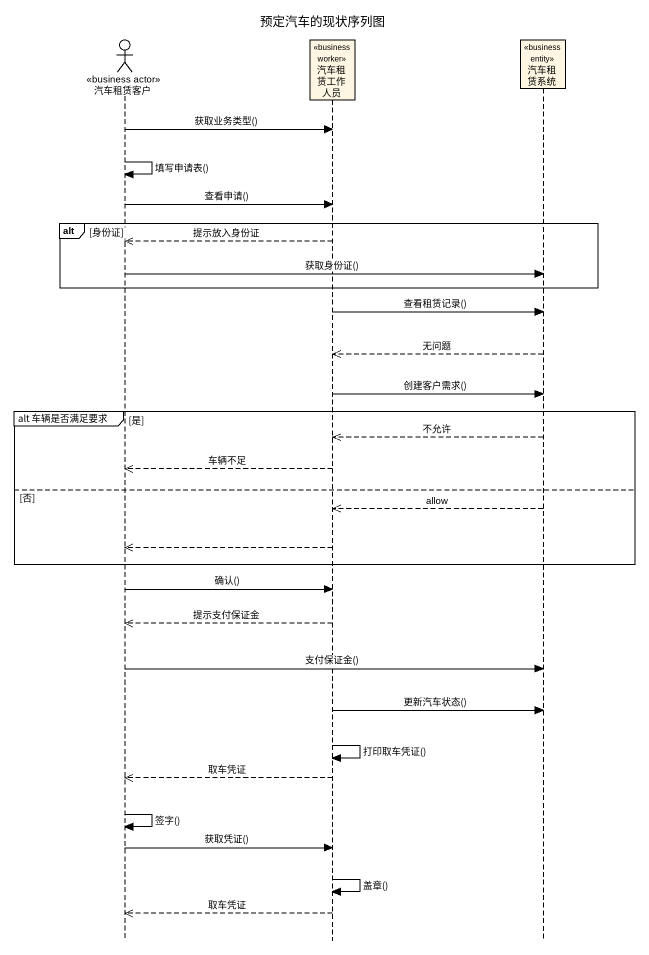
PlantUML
@startuml
title 预定汽车的现状序列图
hide footbox
actor 汽车租赁客户 <<business actor>>
participant 汽车租赁工作人员 <<business worker>>
participant 汽车租赁系统 <<business entity>>

汽车租赁客户 -> 汽车租赁工作人员 : 获取业务类型()
汽车租赁客户 -> 汽车租赁客户 : 填写申请表()
汽车租赁客户 -> 汽车租赁工作人员 : 查看申请()
alt 身份证
  汽车租赁工作人员 -->> 汽车租赁客户 : 提示放入身份证
  汽车租赁客户 -> 汽车租赁系统 : 获取身份证()
end
汽车租赁工作人员 -> 汽车租赁系统 : 查看租赁记录()
汽车租赁系统 -->> 汽车租赁工作人员 : 无问题
汽车租赁工作人员 -> 汽车租赁系统 : 创建客户需求()
group alt 车辆是否满足要求 [是]
  汽车租赁系统 -->> 汽车租赁工作人员 : 不允许
  汽车租赁工作人员 -->> 汽车租赁客户 : 车辆不足
else 否
  汽车租赁系统 -->> 汽车租赁工作人员 : allow
  汽车租赁工作人员 -->> 汽车租赁客户
end
汽车租赁客户 -> 汽车租赁工作人员 : 确认()
汽车租赁工作人员 -->> 汽车租赁客户 : 提示支付保证金
汽车租赁客户 -> 汽车租赁系统 : 支付保证金()
汽车租赁工作人员 -> 汽车租赁系统 : 更新汽车状态()
汽车租赁工作人员 -> 汽车租赁工作人员 : 打印取车凭证()
汽车租赁工作人员 -->> 汽车租赁客户 : 取车凭证
汽车租赁客户 -> 汽车租赁客户 : 签字()
汽车租赁客户 -> 汽车租赁工作人员 : 获取凭证()
汽车租赁工作人员 -> 汽车租赁工作人员 : 盖章()
汽车租赁工作人员 -->> 汽车租赁客户 : 取车凭证
@enduml
